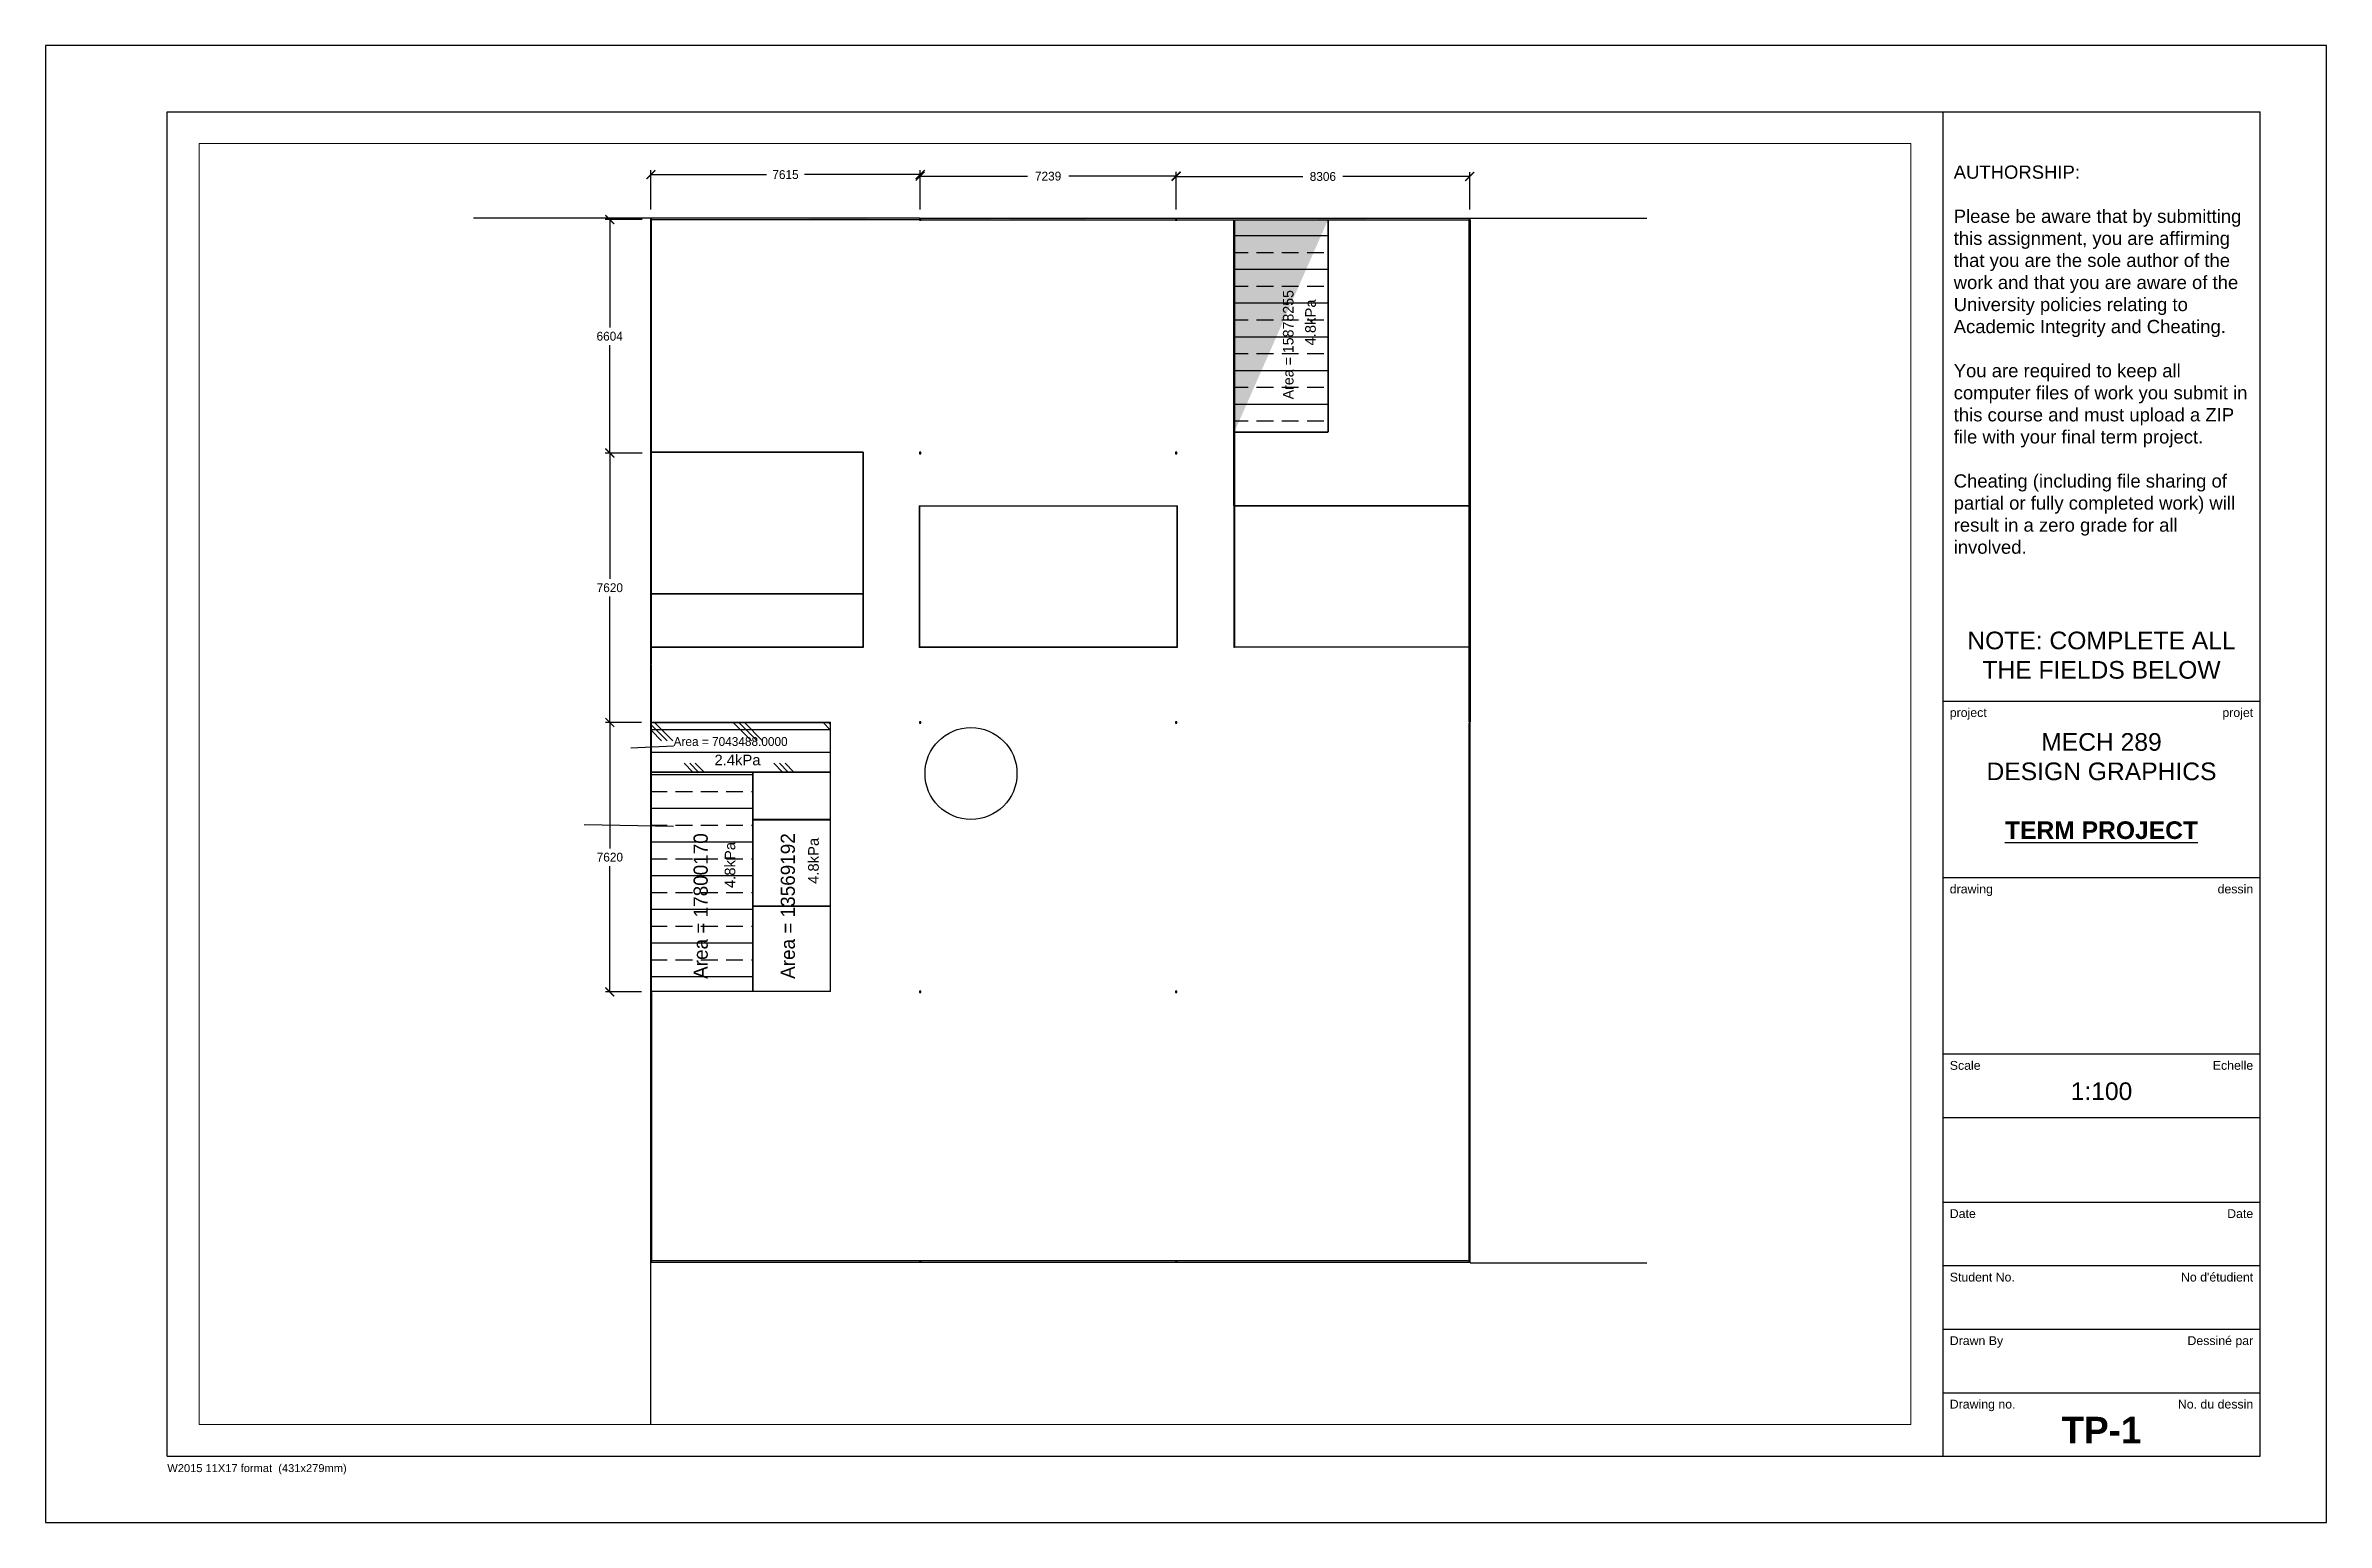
# Paper-space layout 'TP-1 Building Section' of a CAD drawing. Extents: x 0 to 431, y 0 to 279.
# The model-space entities are those that its viewports show. They can reach past a viewport. Long polylines and large blocks are cut down to what shows.
import ezdxf
from ezdxf.enums import TextEntityAlignment as Align

# ---------------------------------------------------------------- set-up
doc = ezdxf.new("R2010")
doc.units = 0
for name, color, linetype in [('G-TL-LIN', 5, 'Continuous'), ('G-TL-TXT', 1, 'Continuous'), ('M289 BUILDING OUTLINE', 3, 'Continuous')]:
    doc.layers.add(name, color=color, linetype=linetype)
doc.styles.add('LOGO-ARIAL', font='arial.ttf', dxfattribs={"width": 0.95})
doc.styles.add('TITLE-ARIAL', font='arial.ttf')
doc.dimstyles.new('MECH289 DIMSTYLE 100', dxfattribs={"dimscale": 100, "dimtxt": 2.5, "dimasz": 2.5, "dimexe": 1.25, "dimexo": 2.5, "dimgap": 1.25, "dimtad": 0, "dimtih": 1, "dimtoh": 1, "dimdec": 0, "dimzin": 1, "dimtxsty": 'Standard', "dimblk": 'ARCHTICK', "dimcen": 2.5, "dimclrt": 1, "dimadec": 0, "dimazin": 0, "dimtfac": 1, "dimtdec": 0, "dimtmove": 0, "dimatfit": 3, "dimfxl": 1, "dimtfillclr": 1, "dimarcsym": 0})
pattern_1 = [(0, (0, 0), (0, 6.985), [5.08, -1.905]), (90, (0, 0), (-6.985, 4e-16), [5.08, -1.905])]

# ---------------------------------------------------------------- blocks, each defined once
blk = doc.blocks.new('_ArchTick')
at = {"color": 0, "linetype": 'ByBlock', "const_width": 0.15}
blk.add_lwpolyline([(-0.5, -0.5), (0.5, 0.5)], dxfattribs=at)
blk = doc.blocks.new('*D7')
at = {"color": 0, "lineweight": -2, "transparency": 16777216}
for p, q in [((15, 35032), (15, 36141)), ((7630, 35032), (7630, 36141)), ((15, 36016), (3281, 36016)), ((7630, 36016), (4364, 36016))]:
    blk.add_line(p, q, dxfattribs=at)
at = {"layer": 'DEFPOINTS', "color": 0, "transparency": 16777216}
for p in [(7630, 36016), (15, 34782), (7630, 34782)]:
    blk.add_point(p, dxfattribs=at)
at = {"color": 0, "lineweight": -2, "transparency": 16777216, "xscale": 250, "yscale": 250, "zscale": 250, "rotation": 180}
blk.add_blockref('_ArchTick', (15, 36016), dxfattribs=at)
at = {"color": 0, "lineweight": -2, "transparency": 16777216, "xscale": 250, "yscale": 250, "zscale": 250}
blk.add_blockref('_ArchTick', (7630, 36016), dxfattribs=at)
at = {"color": 1, "transparency": 16777216, "insert": (3822, 36016), "char_height": 250, "attachment_point": 5}
blk.add_mtext('7615', dxfattribs=at)
blk = doc.blocks.new('*D8')
at = {"color": 0, "lineweight": -2, "transparency": 16777216}
for p, q in [((7630, 35032), (7630, 36097)), ((7630, 35972), (10666, 35972)), ((14869, 35972), (11833, 35972)), ((14869, 35032), (14869, 36097))]:
    blk.add_line(p, q, dxfattribs=at)
at = {"layer": 'DEFPOINTS', "color": 0, "transparency": 16777216}
for p in [(14869, 35972), (7630, 34782), (14869, 34782)]:
    blk.add_point(p, dxfattribs=at)
at = {"color": 0, "lineweight": -2, "transparency": 16777216, "xscale": 250, "yscale": 250, "zscale": 250, "rotation": 180}
blk.add_blockref('_ArchTick', (7630, 35972), dxfattribs=at)
at = {"color": 0, "lineweight": -2, "transparency": 16777216, "xscale": 250, "yscale": 250, "zscale": 250}
blk.add_blockref('_ArchTick', (14869, 35972), dxfattribs=at)
at = {"color": 1, "transparency": 16777216, "insert": (11250, 35972), "char_height": 250, "attachment_point": 5}
blk.add_mtext('7239', dxfattribs=at)
blk = doc.blocks.new('*D9')
at = {"color": 0, "lineweight": -2, "transparency": 16777216}
for p, q in [((14869, 35032), (14869, 36087)), ((14869, 35962), (18460, 35962)), ((23175, 35962), (19584, 35962)), ((23175, 35032), (23175, 36087))]:
    blk.add_line(p, q, dxfattribs=at)
at = {"layer": 'DEFPOINTS', "color": 0, "transparency": 16777216}
for p in [(23175, 35962), (14869, 34782), (23175, 34782)]:
    blk.add_point(p, dxfattribs=at)
at = {"color": 0, "lineweight": -2, "transparency": 16777216, "xscale": 250, "yscale": 250, "zscale": 250, "rotation": 180}
blk.add_blockref('_ArchTick', (14869, 35962), dxfattribs=at)
at = {"color": 0, "lineweight": -2, "transparency": 16777216, "xscale": 250, "yscale": 250, "zscale": 250}
blk.add_blockref('_ArchTick', (23175, 35962), dxfattribs=at)
at = {"color": 1, "transparency": 16777216, "insert": (19022, 35962), "char_height": 250, "attachment_point": 5}
blk.add_mtext('8306', dxfattribs=at)
blk = doc.blocks.new('*D10')
at = {"color": 0, "lineweight": -2, "transparency": 16777216}
for p, q in [((-235, 34747), (-1275.544836, 34747)), ((-1150.544836, 34747), (-1150.544836, 31695)), ((-1150.544836, 28143), (-1150.544836, 31195)), ((-235, 28143), (-1275.544836, 28143))]:
    blk.add_line(p, q, dxfattribs=at)
at = {"layer": 'DEFPOINTS', "color": 0, "transparency": 16777216}
for p in [(15, 34747), (-1150.544836, 28143), (15, 28143)]:
    blk.add_point(p, dxfattribs=at)
at = {"color": 0, "lineweight": -2, "transparency": 16777216, "xscale": 250, "yscale": 250, "zscale": 250}
for p, rotation in [((-1150.544836, 34747), 90), ((-1150.544836, 28143), 270)]:
    blk.add_blockref('_ArchTick', p, dxfattribs=dict(at, rotation=rotation))
at = {"color": 1, "transparency": 16777216, "insert": (-1150.544836, 31445), "char_height": 250, "attachment_point": 5}
blk.add_mtext('6604', dxfattribs=at)
blk = doc.blocks.new('*D11')
at = {"color": 0, "lineweight": -2, "transparency": 16777216}
for p, q in [((-250, 28143), (-1272, 28143)), ((-1147, 28143), (-1147, 24583)), ((-1147, 20523), (-1147, 24083)), ((-250, 20523), (-1272, 20523))]:
    blk.add_line(p, q, dxfattribs=at)
at = {"layer": 'DEFPOINTS', "color": 0, "transparency": 16777216}
for p in [(0, 28143), (-1147, 20523), (0, 20523)]:
    blk.add_point(p, dxfattribs=at)
at = {"color": 0, "lineweight": -2, "transparency": 16777216, "xscale": 250, "yscale": 250, "zscale": 250}
for p, rotation in [((-1147, 28143), 90), ((-1147, 20523), 270)]:
    blk.add_blockref('_ArchTick', p, dxfattribs=dict(at, rotation=rotation))
at = {"color": 1, "transparency": 16777216, "insert": (-1147, 24333), "char_height": 250, "attachment_point": 5}
blk.add_mtext('7620', dxfattribs=at)
blk = doc.blocks.new('*D12')
at = {"color": 0, "lineweight": -2, "transparency": 16777216}
for p, q in [((-250, 20523), (-1271, 20523)), ((-1146, 20523), (-1146, 16963)), ((-1146, 12903), (-1146, 16463)), ((-250, 12903), (-1271, 12903))]:
    blk.add_line(p, q, dxfattribs=at)
at = {"layer": 'DEFPOINTS', "color": 0, "transparency": 16777216}
for p in [(0, 20523), (-1146, 12903), (0, 12903)]:
    blk.add_point(p, dxfattribs=at)
at = {"color": 0, "lineweight": -2, "transparency": 16777216, "xscale": 250, "yscale": 250, "zscale": 250}
for p, rotation in [((-1146, 20523), 90), ((-1146, 12903), 270)]:
    blk.add_blockref('_ArchTick', p, dxfattribs=dict(at, rotation=rotation))
at = {"color": 1, "transparency": 16777216, "insert": (-1146, 16713), "char_height": 250, "attachment_point": 5}
blk.add_mtext('7620', dxfattribs=at)

msp = doc.modelspace()

# ---------------------------------------------------------------- hatches: boundary and pattern name
at = {"true_color": 0x9898cc}
h = msp.add_hatch(dxfattribs=at)
h.set_pattern_fill('ANGLE', color=253)
h.set_pattern_definition(pattern_1)
edge = h.paths.add_edge_path()
edge.add_line((30, 22158), (30, 34727))
edge.add_line((0, 34782), (0, 0))
h = msp.add_hatch(dxfattribs=at)
h.set_pattern_fill('ANGLE', color=253)
h.set_pattern_definition(pattern_1)
edge = h.paths.add_edge_path()
edge.add_line((30, 12923), (30, 22148))
edge.add_line((0, 34782), (0, 0))
h = msp.add_hatch(color=253, dxfattribs=at)
h.dxf.hatch_style = 1
h.paths.add_polyline_path([(30, 34767), (0, 34767), (0, 34727), (30, 34727)])
h.paths.add_polyline_path([(30, 28163), (0, 28163), (0, 28123), (30, 28123)])
h.paths.add_polyline_path([(7650, 34762), (7610, 34762), (7610, 34732), (7650, 34732)])
h.paths.add_polyline_path([(14889, 34762), (14849, 34762), (14849, 34732), (14889, 34732)])
h.paths.add_polyline_path([(23190, 34767), (23160, 34767), (23160, 34727), (23190, 34727)])
h.paths.add_polyline_path([(23190, 28163), (23160, 28163), (23160, 28123), (23190, 28123)])
h.paths.add_polyline_path([(14889, 28163), (14849, 28163), (14849, 28123), (14889, 28123)])
h.paths.add_polyline_path([(7650, 28163), (7610, 28163), (7610, 28123), (7650, 28123)])
h.paths.add_polyline_path([(30, 20543), (0, 20543), (0, 20503), (30, 20503)])
h.paths.add_polyline_path([(7650, 20543), (7610, 20543), (7610, 20503), (7650, 20503)])
h.paths.add_polyline_path([(14889, 20543), (14849, 20543), (14849, 20503), (14889, 20503)])
h.paths.add_polyline_path([(23190, 20543), (23160, 20543), (23160, 20503), (23190, 20503)])
h.paths.add_polyline_path([(30, 12923), (0, 12923), (0, 12883), (30, 12883)])
h.paths.add_polyline_path([(7650, 12923), (7610, 12923), (7610, 12883), (7650, 12883)])
h = msp.add_hatch(dxfattribs=at)
h.set_pattern_fill('ANGLE', color=253)
h.set_pattern_definition(pattern_1)
edge = h.paths.add_edge_path()
edge.add_line((16508, 34742), (16508, 28737.1))
edge.add_line((16518, 34742), (16518, 28737.1))
edge.add_line((19170, 34742), (19170, 28737.1))
edge.add_line((19160, 34742), (19160, 28737.1))
edge.add_line((19170, 34742), (23160, 34742))
edge.add_line((14889, 34782), (23160, 34782))
edge.add_line((16518, 34742), (19160, 34742))
edge.add_line((14889, 34742), (16508, 34742))
edge.add_line((7650, 34742), (14849, 34742))
edge.add_line((7650, 34782), (14849, 34782))
edge.add_line((7610, 34742), (30, 34742))
edge.add_line((7610, 34782), (30, 34782))
h = msp.add_hatch(dxfattribs=at)
h.set_pattern_fill('BRASS', color=253, scale=150)
h.paths.add_polyline_path([(2890, 19111), (30, 19111), (30, 12913), (2890, 12913)])
h.paths.add_polyline_path([(19160, 34742), (16518, 34742), (16518, 28737.1), (19160, 28737.1)])
h = msp.add_hatch(dxfattribs=at)
h.set_pattern_fill('ANGLE', color=253)
h.set_pattern_definition(pattern_1)
edge = h.paths.add_edge_path()
edge.add_line((23190, 5243), (23190, 34782))
edge.add_line((23160, 20543), (23160, 28727.1))
h = msp.add_hatch(dxfattribs=at)
h.set_pattern_fill('ANGLE', color=253)
h.set_pattern_definition(pattern_1)
edge = h.paths.add_edge_path()
edge.add_line((30, 20528), (5094, 20528))
edge.add_line((30, 20518), (5084, 20518))
h = msp.add_hatch(dxfattribs=at)
h.set_pattern_fill('CORK', color=253, scale=200)
h.set_pattern_definition([(0, (0, 0), (0, 635), []), (135, (317.5, -317.5), (-1270, -1270), [898.03, -898.03]), (135, (476.2, -317.5), (-1270, -1270), [898.03, -898.03]), (135, (635, -317.5), (-1270, -1270), [898.03, -898.03])])
h.paths.add_polyline_path([(5084, 20518), (30, 20518), (30, 19121), (5084, 19121)])
h = msp.add_hatch(color=253, dxfattribs=at)
h.dxf.hatch_style = 1
h.paths.add_polyline_path([(23190, 12923), (23160, 12923), (23160, 12883), (23190, 12883)])
h.paths.add_polyline_path([(14889, 12923), (14849, 12923), (14849, 12883), (14889, 12883)])
h.paths.add_polyline_path([(14889, 5298), (14849, 5298), (14849, 5268), (14889, 5268)])
h.paths.add_polyline_path([(23190, 5303), (23160, 5303), (23160, 5263), (23190, 5263)])
h.paths.add_polyline_path([(7650, 5298), (7610, 5298), (7610, 5268), (7650, 5268)])
h.paths.add_polyline_path([(30, 5303), (0, 5303), (0, 5263), (30, 5263)])

# ---------------------------------------------------------------- linework, layer by layer
for p, q in [((30, 34782), (0, 34782)), ((0, 34782), (0, 34767)), ((0, 34727), (0, 12923)), ((7610, 34782), (30, 34782)), ((7610, 34742), (30, 34742)), ((30, 24163), (30, 34727)), ((7610, 34782), (7650, 34782)), ((7650, 34782), (14849, 34782)), ((7650, 34742), (14849, 34742)), ((14849, 34782), (14889, 34782)), ((14889, 34782), (23190, 34782)), ((14889, 34742), (16508, 34742)), ((16508, 26653), (16508, 34742)), ((16518, 34742), (16518, 28737.1)), ((16518, 34742), (19160, 34742)), ((19160, 34742), (19160, 28737.1)), ((19170, 34742), (19170, 28737.1)), ((19170, 34742), (23160, 34742)), ((23160, 28737.1), (23160, 34727)), ((23190, 34782), (23190, 34767)), ((23190, 34727), (23190, 20543)), ((19160, 28737.1), (16518, 28737.1)), ((19160, 28727.1), (16518, 28727.1)), ((16518, 28727.1), (16518, 26653)), ((23160, 26653), (23160, 28727.1)), ((6020, 28163), (30, 28163)), ((6010, 28153), (30, 28153)), ((30, 28123), (30, 28138)), ((6010, 28153), (6010, 24163)), ((6020, 28163), (6020, 22653)), ((23160, 28143), (23160, 26653)), ((7600, 26653), (14909, 26653)), ((7600, 26653), (7600, 22643)), ((14899, 26643), (7610, 26643)), ((7610, 26643), (7610, 22653)), ((14899, 22653), (14899, 26643)), ((14909, 22643), (14909, 26653)), ((16508, 26653), (16508, 22643)), ((23160, 26653), (16518, 26653)), ((23160, 26643), (16518, 26643)), ((16518, 26643), (16518, 22643)), ((23160, 20543), (23160, 26643)), ((6010, 24163), (30, 24163)), ((30, 22652.4), (30, 24153)), ((6010, 24153), (30, 24153)), ((6010, 24153), (6010, 22653)), ((6010, 22653), (30, 22653)), ((30, 22158), (30, 22643)), ((6020, 22643), (30, 22643)), ((6020, 22653), (6020, 22643)), ((14899, 22643), (7600, 22643)), ((14899, 22653), (7610, 22653)), ((16518, 22653), (16508, 22653)), ((16518, 22643), (16508, 22643)), ((23160, 22653), (16518, 22653)), ((30, 19121), (30, 22148)), ((30, 20523), (30, 20528)), ((30, 20528), (5094, 20528)), ((30, 20518), (5084, 20518)), ((5084, 20518), (5084, 19121)), ((5094, 12913), (5094, 20528)), ((7650, 20493), (7635, 20493)), ((23160, 5303), (23160, 20503)), ((-555.3, 19808.8), (657.2, 19859.3)), ((5084, 19121), (30, 19121)), ((30, 12923), (30, 19111)), ((2890, 19111), (30, 19111)), ((2890, 19111), (2890, 12923)), ((5084, 19111), (2900, 19111)), ((2900, 19111), (2900, 17775)), ((5084, 19111), (5084, 17775)), ((-1868.9, 17637.8), (657.2, 17587.3)), ((5084, 17775), (2900, 17775)), ((5084, 17765), (2900, 17765)), ((2900, 17765), (2900, 15327)), ((5084, 17765), (5084, 15327)), ((5084, 15327), (2900, 15327)), ((5084, 15317), (2900, 15317)), ((2900, 15317), (2900, 12923)), ((5084, 15317), (5084, 12923)), ((30, 12923), (2890, 12923)), ((5094, 12913), (30, 12913)), ((2900, 12923), (5084, 12923)), ((30, 12883), (30, 5303)), ((0, 5298), (0, 5303)), ((23160, 5303), (30, 5303)), ((30, 5263), (23160, 5263))]:
    msp.add_line(p, q)
for points in [[(0, 34727), (30, 34727), (30, 34767), (0, 34767)], [(7650, 34732), (7650, 34762), (7610, 34762), (7610, 34732)], [(14889, 34732), (14889, 34762), (14849, 34762), (14849, 34732)], [(23160, 34727), (23190, 34727), (23190, 34767), (23160, 34767)], [(0, 28123), (30, 28123), (30, 28163), (0, 28163)], [(7610, 28123), (7650, 28123), (7650, 28163), (7610, 28163)], [(14849, 28123), (14889, 28123), (14889, 28163), (14849, 28163)], [(23160, 28123), (23190, 28123), (23190, 28163), (23160, 28163)], [(0, 20503), (30, 20503), (30, 20543), (0, 20543)], [(7610, 20503), (7650, 20503), (7650, 20543), (7610, 20543)], [(14849, 20503), (14889, 20503), (14889, 20543), (14849, 20543)], [(23160, 20503), (23190, 20503), (23190, 20543), (23160, 20543)], [(0, 12883), (30, 12883), (30, 12923), (0, 12923)], [(7610, 12883), (7650, 12883), (7650, 12923), (7610, 12923)], [(14849, 12883), (14889, 12883), (14889, 12923), (14849, 12923)], [(23160, 12883), (23190, 12883), (23190, 12923), (23160, 12923)], [(0, 5263), (30, 5263), (30, 5303), (0, 5303)], [(7650, 5268), (7650, 5298), (7610, 5298), (7610, 5268)], [(14889, 5268), (14889, 5298), (14849, 5298), (14849, 5268)], [(23160, 5263), (23190, 5263), (23190, 5303), (23160, 5303)]]:
    msp.add_lwpolyline(points, close=True)
msp.add_circle((9069.2, 19079.2), 1300)
at = {"layer": 'M289 BUILDING OUTLINE'}
for p, q in [((0, 34782), (-5000, 34782)), ((0, 34782), (0, 0)), ((23190, 5243), (23190, 34782)), ((23190, 34782), (28190, 34782)), ((23190, 5243), (28190, 5243))]:
    msp.add_line(p, q, dxfattribs=at)

# ---------------------------------------------------------------- texts
for s, height, p in [('Area = 15878255', 300, (18191.6, 29661.5)), ('Area = 17800170', 400, (1622.6, 13272.1)), ('Area = 13569192', 400, (4088, 13272.1))]:
    msp.add_text(s, height=height, rotation=90).set_placement(p)
at = {"style": 'LOGO-ARIAL'}
for p in [(18821.3, 31183.4), (2402.2, 15839.4), (4763.1, 15957.6)]:
    msp.add_text('4.8kPa', height=300, rotation=90, dxfattribs=at).set_placement(p)
msp.add_text('Area = 7043488.0000', height=250).set_placement((657.2, 19859.3))
msp.add_text('2.4kPa', height=300, dxfattribs=at).set_placement((1812.8, 19311.5))

# ---------------------------------------------------------------- dimensions: what is measured, and where the dimension line sits
for base, p1, p2, picture, middle in [((7630, 36015.9), (15, 34782), (7630, 34782), '*D7', (3822.5, 36015.9)), ((14869, 35972.3), (7630, 34782), (14869, 34782), '*D8', (11249.5, 35972.3)), ((23175, 35962.1), (14869, 34782), (23175, 34782), '*D9', (19022, 35962.1))]:
    dim = msp.add_linear_dim(base=base, p1=p1, p2=p2, dimstyle='MECH289 DIMSTYLE 100')
    dim.commit()
    dim.dimension.update_dxf_attribs({"geometry": picture, "text_midpoint": middle})
for base, p1, p2, picture, middle in [((-1150.5, 28143), (15, 34747), (15, 28143), '*D10', (-1150.5, 31445)), ((-1146.6, 20523), (0, 28143), (0, 20523), '*D11', (-1146.6, 24333)), ((-1146.3, 12903), (0, 20523), (0, 12903), '*D12', (-1146.3, 16713))]:
    dim = msp.add_linear_dim(base=base, p1=p1, p2=p2, angle=90, dimstyle='MECH289 DIMSTYLE 100')
    dim.commit()
    dim.dimension.update_dxf_attribs({"geometry": picture, "text_midpoint": middle})

psp = doc.layouts.new('TP-1 Building Section')

# ---------------------------------------------------------------- linework, layer by layer
at = {"layer": 'DEFPOINTS'}
psp.add_lwpolyline([(0, 0), (431, 0), (431, 279), (0, 279)], close=True, dxfattribs=at)
at = {"layer": 'G-TL-LIN', "linetype": 'Continuous'}
for p, q in [((23, 266.5), (418.5, 266.5)), ((23, 12.5), (23, 266.5)), ((358.5, 266.5), (358.5, 12.5)), ((418.5, 12.5), (418.5, 266.5)), ((358.5, 155.17), (418.5, 155.17)), ((358.5, 121.83), (418.5, 121.83)), ((358.5, 88.5), (418.5, 88.5)), ((358.5, 76.5), (418.5, 76.5)), ((358.5, 60.5), (418.5, 60.5)), ((358.5, 48.5), (418.5, 48.5)), ((358.5, 36.5), (418.5, 36.5)), ((358.5, 24.5), (418.5, 24.5)), ((23, 12.5), (418.5, 12.5))]:
    psp.add_line(p, q, dxfattribs=at)

# ---------------------------------------------------------------- texts
at = {"layer": 'DEFPOINTS', "insert": (388.5, 163.82), "char_height": 3.333, "attachment_point": 5, "style": 'TITLE-ARIAL'}
psp.add_mtext_dynamic_manual_height_columns('NOTE: COMPLETE ALL THE FIELDS BELOW', width=60, gutter_width=6.5, heights=[0], dxfattribs=at)
at = {"layer": 'G-TL-TXT', "style": 'TITLE-ARIAL'}
for s, height, p in [('project', 1.667, (359.83, 153.83)), ('drawing', 1.667, (359.83, 120.5)), ('Scale', 1.667, (359.83, 87.17)), ('Date', 1.667, (359.83, 59.17)), ('Student No.', 1.6667, (359.83, 47.17)), ('Drawn By', 1.667, (359.83, 35.17)), ('Drawing no.', 1.6667, (359.83, 23.17))]:
    psp.add_text(s, height=height, dxfattribs=at).set_placement(p, align=Align.TOP_LEFT)
for s, height, p in [('projet', 1.667, (417.17, 153.83)), ('dessin', 1.667, (417.17, 120.5)), ('Echelle', 1.667, (417.17, 87.17)), ('Date', 1.667, (417.17, 59.17)), ("No d'étudient", 1.6667, (417.17, 47.17)), ('Dessiné par', 1.6667, (417.17, 35.17)), ('No. du dessin', 1.6667, (417.17, 23.17))]:
    psp.add_text(s, height=height, dxfattribs=at).set_placement(p, align=Align.TOP_RIGHT)
psp.add_text('W2015 11X17 format  (431x279mm)', height=1.5, dxfattribs=at).set_placement((23, 9.5))
for s, width, insert, char_height, attachment_point in [('\\pxql;AUTHORSHIP:\\P\\PPlease be aware that by submitting this assignment, you are affirming that you are the sole author of the work and that you are aware of the University policies relating to Academic Integrity and Cheating.\\P\\PYou are required to keep all computer files of work you submit in this course and must upload a ZIP file with your final term project.\\P\\PCheating (including file sharing of partial or fully completed work) will result in a zero grade for all involved. ', 55.8551, (388.5, 256.35), 2.5, 2), ('MECH 289\\PDESIGN GRAPHICS\\P\\P{\\fArial|b1|i0|c0|p34;\\LTERM PROJECT}', 60, (388.5, 139.09), 3.333, 5), ('1:100', 60, (388.5, 81.44), 3.333, 5), ('{\\fArial|b1|i0|c0|p34;TP-1}', 60, (388.5, 17.44), 5, 5)]:
    psp.add_mtext_dynamic_manual_height_columns(s, width=width, gutter_width=6.5, heights=[0], dxfattribs=dict(at, insert=insert, char_height=char_height, attachment_point=attachment_point))

# ---------------------------------------------------------------- viewports
at = {"layer": 'DEFPOINTS', "view_target_point": (223.29, 147.29)}
psp.add_viewport(center=(190.75, 139.5), size=(323.5, 242), view_center_point=(11222.71, 18635.87), view_height=36222.9568, dxfattribs=at)

doc.saveas('drawing.dxf')
